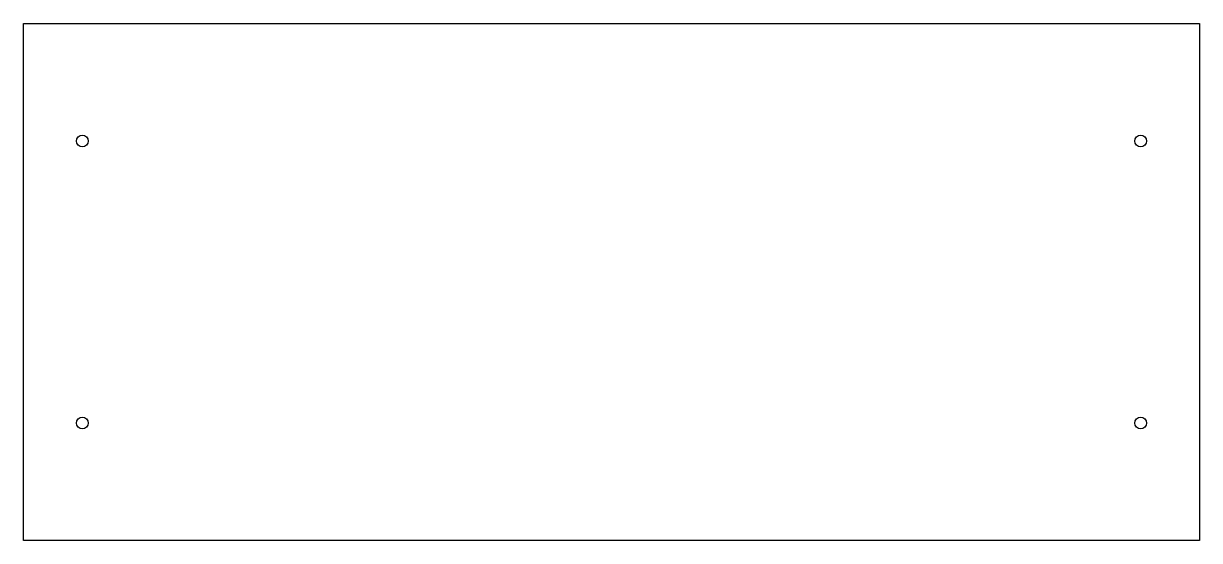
# Model space of a CAD drawing. Header units: millimetres. Extents: x -100 to 100, y 201 to 289.
import ezdxf

# ---------------------------------------------------------------- set-up
doc = ezdxf.new("R2010")
doc.units = ezdxf.units.MM
doc.header["$MEASUREMENT"] = 0
doc.layers.add('Engraving', color=2, linetype='Continuous')
doc.layers.add('Out_cut', color=1, linetype='Continuous')

msp = doc.modelspace()

# ---------------------------------------------------------------- linework, layer by layer
at = {"layer": 'Engraving'}
for centre in [(-90, 269), (90, 269), (-90, 221), (90, 221)]:
    msp.add_circle(centre, 1, dxfattribs=at)
at = {"layer": 'Out_cut'}
msp.add_lwpolyline([(100, 289), (100, 201), (-100, 201), (-100, 289)], close=True, dxfattribs=at)

doc.saveas('drawing.dxf')
